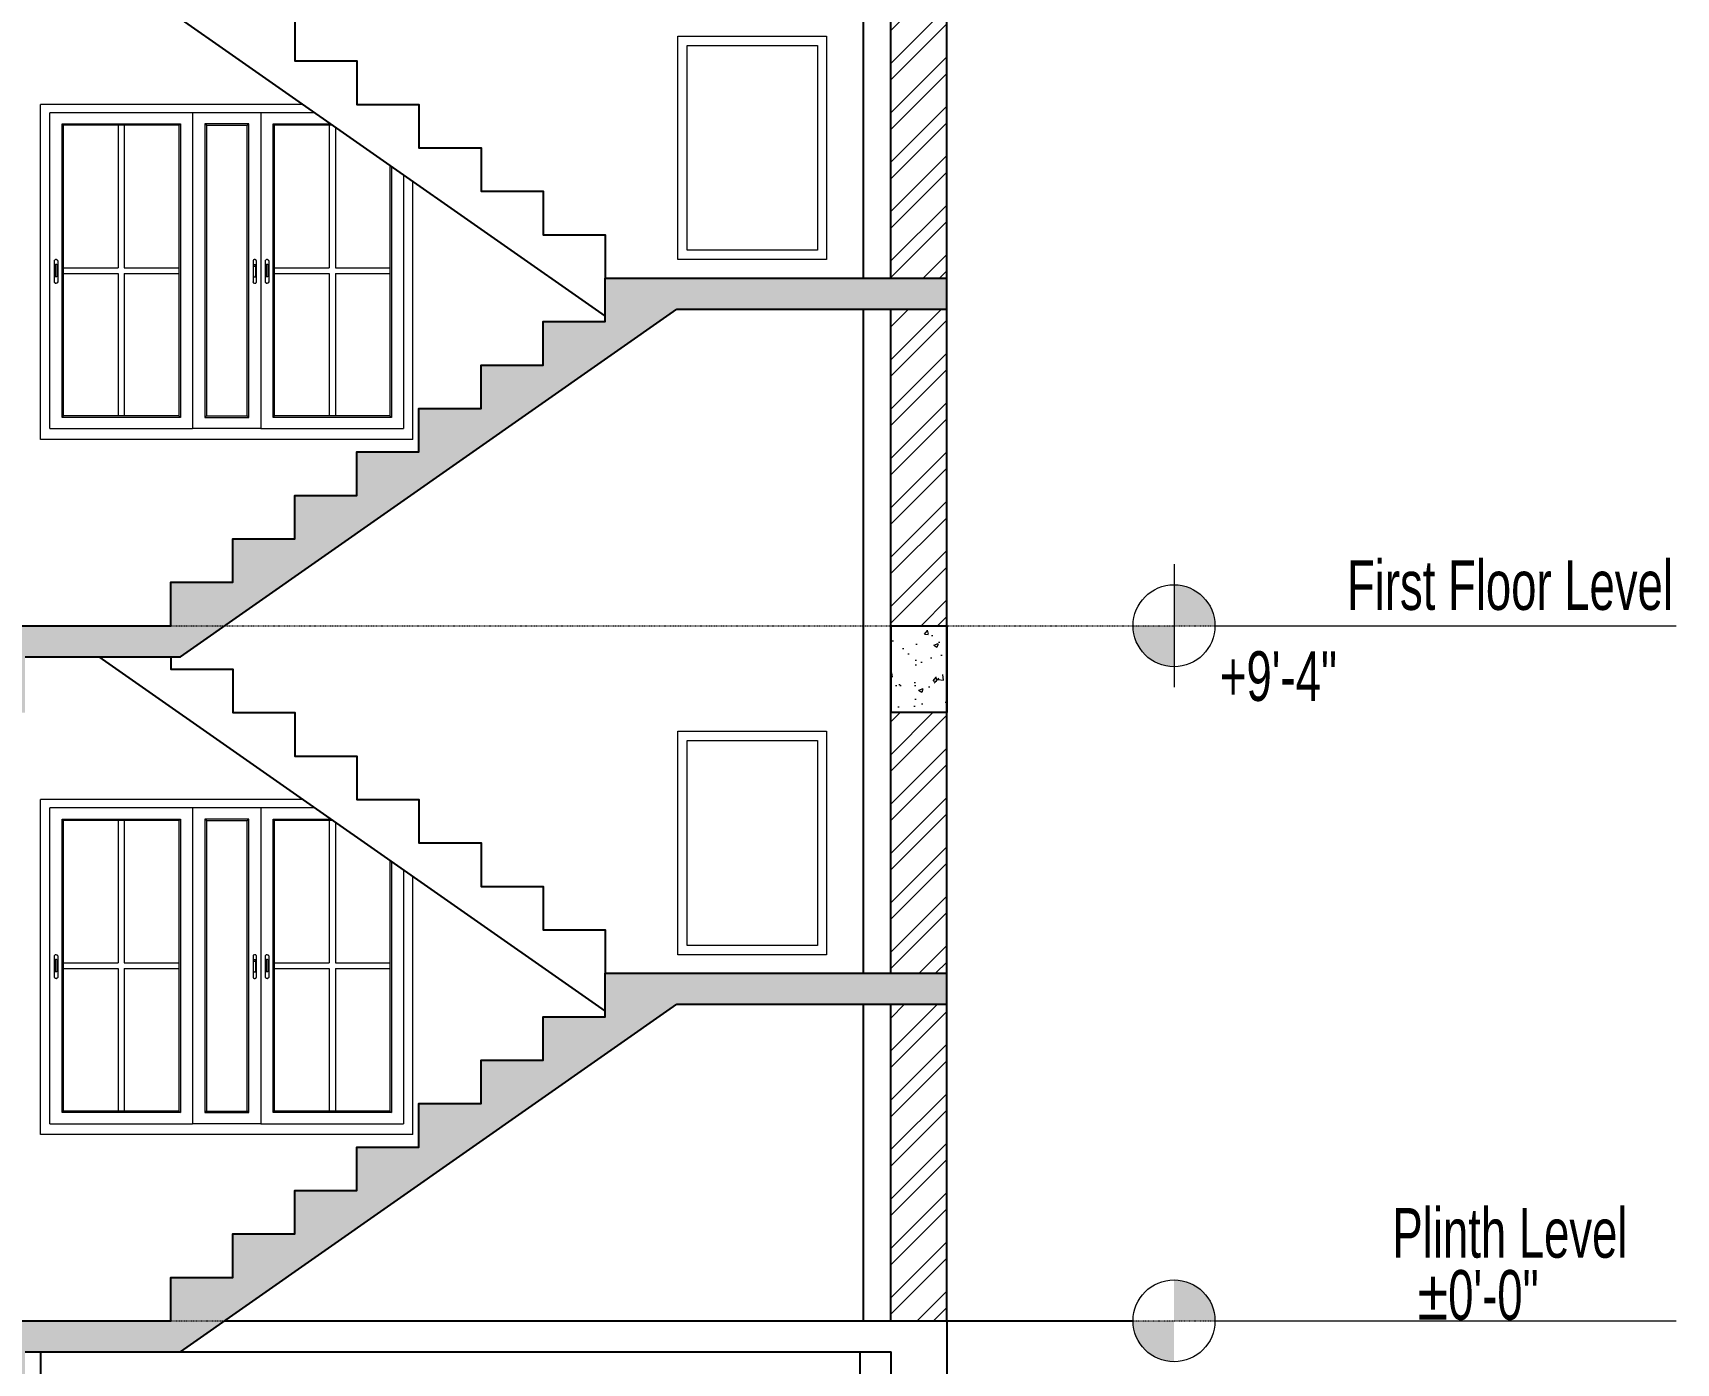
# Model space of a CAD drawing. Header units: inches. Extents: x -5142662 to -4941318, y -3361958 to -3160563.
# Drawn here: x -5010102.7 to -5009838, y -3261201.4 to -3260987.1 of the extents above; entities that cross this region are included whole.
import ezdxf

# ---------------------------------------------------------------- set-up
doc = ezdxf.new("R2010")
doc.units = ezdxf.units.IN
doc.header["$LTSCALE"] = 2
doc.header["$MEASUREMENT"] = 0
doc.linetypes.add('ACAD_ISO02W100', pattern=[15, 12, -3])
doc.linetypes.add('CENTER', pattern=[2, 1.25, -0.25, 0.25, -0.25])
doc.layers.get('0').update_dxf_attribs({"linetype": 'CONTINUOUS'})
for name, color, linetype, lineweight in [('Annotate-Bold.w', 187, 'CONTINUOUS', 18), ('Door-Window', 47, 'CONTINUOUS', 15), ('HATCH', 60, 'ACAD_ISO02W100', 13), ('window', 4, 'CONTINUOUS', 13)]:
    doc.layers.add(name, color=color, linetype=linetype, lineweight=lineweight)
doc.styles.add('Arial', font='arial.ttf', dxfattribs={"width": 0.8, "height": 12})
pattern_1 = [(50, (66424.3177, -1792.5383), (7.172601826, -0.62752135), [0.75, -8.25]), (355, (66424.318, -1792.538), (-1.387513336, 7.521921337), [0.6, -6.6]), (100.45144446, (66424.9154, -1792.5906), (5.785088467, 6.89439991), [0.63740192, -7.01142112]), (46.1842, (66424.318, -1790.538), (10.672413307, -1.655192808), [1.125, -12.375]), (96.63563549, (66425.207, -1790.676), (9.346619457, 9.741186008), [0.95610342, -10.5171376]), (351.184164, (66424.318, -1790.538), (9.34661945, 9.741186003), [0.9, -9.90000001]), (21, (66425.3177, -1791.0383), (5.969070521, -4.0261889067), [0.75, -8.25]), (326, (66425.318, -1791.038), (2.433153319, 7.2515004505), [0.6, -6.6]), (71.45144474, (66425.815, -1791.374), (8.402223767, 3.225311528), [0.6374019, -7.01142112]), (37.5, (66424.3177, -1792.5383), (0.1215985532, 3.3289385383), [0, -6.52, 0, -6.7, 0, -6.625]), (7.5, (66424.3177, -1792.5383), (2.6306953744, 3.9441171188), [0, -3.82, 0, -6.37, 0, -2.525]), (327.5, (66422.0877, -1792.5383), (5.3382243617, -0.2255487173), [0, -2.5, 0, -7.8, 0, -10.35]), (317.5, (66421.0877, -1792.5383), (5.8318616934, 1.0010498233), [0, -3.25, 0, -5.18, 0, -7.35])]
pattern_2 = [(45, (66424.3177, -1792.5383), (-3.977475644, 3.977475644), []), (45, (66426.9693, -1792.5383), (-3.977475644, 3.977475644), [])]

msp = doc.modelspace()

# ---------------------------------------------------------------- hatches: boundary and pattern name
at = {"layer": 'Annotate-Bold.w', "ltscale": 0.005}
h = msp.add_hatch(color=256, dxfattribs=at)
h.dxf.hatch_style = 1
h.paths.add_polyline_path([(-5009918.86, -3261076.04), (-5009918.86, -3261082.63), (-5009912.27, -3261082.63, 0.414214)])
h.paths.add_polyline_path([(-5009918.86, -3261089.23), (-5009918.86, -3261082.63), (-5009925.46, -3261082.63, 0.414214)])
h = msp.add_hatch(color=256, dxfattribs=at)
h.dxf.hatch_style = 1
h.paths.add_polyline_path([(-5009918.86, -3261188.04), (-5009918.86, -3261194.63), (-5009912.27, -3261194.63, 0.414214)])
h.paths.add_polyline_path([(-5009918.86, -3261201.23), (-5009918.86, -3261194.63), (-5009925.46, -3261194.63, 0.414214)])
at = {"layer": 'Door-Window', "linetype": 'ByBlock'}
h = msp.add_hatch(dxfattribs=at)
h.set_pattern_fill('AR-CONC', color=256)
h.set_pattern_definition(pattern_1)
h.paths.add_polyline_path([(-5010244.49, -3261087.63), (-5010244.49, -3261096.63), (-5010235.49, -3261096.63), (-5010235.49, -3261087.63), (-5010115.49, -3261087.63), (-5010112.99, -3261087.63), (-5010112.99, -3261096.63), (-5010103.99, -3261096.63), (-5010103.99, -3261087.63), (-5010078.95, -3261087.63), (-5009998.95, -3261031.63), (-5009955.46, -3261031.63), (-5009955.46, -3261026.63), (-5010010.52, -3261026.63), (-5010010.52, -3261033.63), (-5010020.52, -3261033.63), (-5010020.52, -3261040.63), (-5010030.52, -3261040.63), (-5010030.52, -3261047.63), (-5010040.52, -3261047.63), (-5010040.52, -3261054.63), (-5010050.52, -3261054.63), (-5010050.52, -3261061.63), (-5010060.52, -3261061.63), (-5010060.52, -3261068.63), (-5010070.52, -3261068.63), (-5010070.52, -3261075.63), (-5010080.52, -3261075.63), (-5010080.52, -3261082.63), (-5010115.49, -3261082.63), (-5010262.49, -3261082.63), (-5010262.49, -3261087.63)])
h = msp.add_hatch(dxfattribs=at)
h.set_pattern_fill('AR-CONC', color=256)
h.set_pattern_definition(pattern_1)
h.paths.add_polyline_path([(-5009955.46, -3261082.63), (-5009964.46, -3261082.63), (-5009964.46, -3261096.63), (-5009955.46, -3261096.63)])
h = msp.add_hatch(dxfattribs=at)
h.set_pattern_fill('AR-CONC', color=256)
h.set_pattern_definition(pattern_1)
h.paths.add_polyline_path([(-5010235.49, -3261199.63), (-5010112.99, -3261199.63), (-5010112.99, -3261208.63), (-5010103.99, -3261208.63), (-5010103.99, -3261199.63), (-5010078.95, -3261199.63), (-5009998.95, -3261143.63), (-5009955.46, -3261143.63), (-5009955.46, -3261138.63), (-5010010.52, -3261138.63), (-5010010.52, -3261145.63), (-5010020.52, -3261145.63), (-5010020.52, -3261152.63), (-5010030.52, -3261152.63), (-5010030.52, -3261159.63), (-5010040.52, -3261159.63), (-5010040.52, -3261166.63), (-5010050.52, -3261166.63), (-5010050.52, -3261173.63), (-5010060.52, -3261173.63), (-5010060.52, -3261180.63), (-5010070.52, -3261180.63), (-5010070.52, -3261187.63), (-5010080.52, -3261187.63), (-5010080.52, -3261194.63), (-5010244.49, -3261194.63), (-5010244.49, -3261208.63), (-5010235.49, -3261208.63)])
at = {"layer": 'HATCH', "ltscale": 0.01}
h = msp.add_hatch(dxfattribs=at)
h.set_pattern_fill('ANSI32', color=256, scale=15, style=0)
h.set_pattern_definition(pattern_2)
h.paths.add_polyline_path([(-5009955.46, -3260984.63), (-5009964.48, -3260984.63), (-5009964.48, -3261026.63), (-5009955.46, -3261026.63)])
h = msp.add_hatch(dxfattribs=at)
h.set_pattern_fill('ANSI32', color=256, scale=15, style=0)
h.set_pattern_definition(pattern_2)
h.paths.add_polyline_path([(-5009955.46, -3261031.63), (-5009964.48, -3261031.63), (-5009964.48, -3261082.63), (-5009955.46, -3261082.63)])
h = msp.add_hatch(dxfattribs=at)
h.set_pattern_fill('ANSI32', color=256, scale=15, style=0)
h.set_pattern_definition(pattern_2)
h.paths.add_polyline_path([(-5009955.46, -3261096.63), (-5009964.48, -3261096.63), (-5009964.48, -3261138.63), (-5009955.46, -3261138.63)])
h = msp.add_hatch(dxfattribs=at)
h.set_pattern_fill('ANSI32', color=256, scale=15, style=0)
h.set_pattern_definition(pattern_2)
h.paths.add_polyline_path([(-5009955.46, -3261143.63), (-5009964.48, -3261143.63), (-5009964.48, -3261194.63), (-5009955.46, -3261194.63)])

# ---------------------------------------------------------------- linework, layer by layer
at = {"ltscale": 0.5}
for p, q in [((-5009955.46, -3261194.63), (-5009955.46, -3260858.63)), ((-5009968.87, -3261026.63), (-5009968.87, -3260863.63)), ((-5009964.48, -3261026.63), (-5009964.48, -3260863.63)), ((-5010092.1, -3260975.63), (-5010010.52, -3261032.74)), ((-5010010.52, -3261026.63), (-5009955.46, -3261026.63)), ((-5010078.95, -3261087.63), (-5009998.95, -3261031.63)), ((-5009998.95, -3261031.63), (-5009955.46, -3261031.63)), ((-5009968.87, -3261138.63), (-5009968.87, -3261031.63)), ((-5009964.48, -3261138.63), (-5009964.48, -3261031.63)), ((-5010115.49, -3261082.63), (-5010080.52, -3261082.63)), ((-5010103.99, -3261087.63), (-5010078.95, -3261087.63)), ((-5010092.1, -3261087.63), (-5010010.52, -3261144.74)), ((-5010010.52, -3261138.63), (-5009955.46, -3261138.63)), ((-5010078.95, -3261199.63), (-5009998.95, -3261143.63)), ((-5009998.95, -3261143.63), (-5009955.46, -3261143.63)), ((-5009968.87, -3261194.63), (-5009968.87, -3261143.63)), ((-5009964.48, -3261194.63), (-5009964.48, -3261143.63)), ((-5010244.49, -3261194.63), (-5010080.52, -3261194.63)), ((-5010071.81, -3261194.63), (-5009955.46, -3261194.63)), ((-5009955.46, -3261194.63), (-5009925.46, -3261194.63)), ((-5010103.99, -3261199.63), (-5009964.46, -3261199.63)), ((-5010101.49, -3261199.63), (-5010101.49, -3261252.63)), ((-5009969.46, -3261199.63), (-5009969.46, -3261252.63))]:
    msp.add_line(p, q, dxfattribs=at)
for points in [[(-5010080.52, -3260970.63), (-5010080.52, -3260977.63), (-5010070.52, -3260977.63), (-5010070.52, -3260984.63), (-5010060.52, -3260984.63), (-5010060.52, -3260991.63), (-5010050.52, -3260991.63), (-5010050.52, -3260998.63), (-5010040.52, -3260998.63), (-5010040.52, -3261005.63), (-5010030.52, -3261005.63), (-5010030.52, -3261012.63), (-5010020.52, -3261012.63), (-5010020.52, -3261019.63), (-5010010.52, -3261019.63), (-5010010.52, -3261026.63)], [(-5010080.52, -3261082.63), (-5010080.52, -3261075.63), (-5010070.52, -3261075.63), (-5010070.52, -3261068.63), (-5010060.52, -3261068.63), (-5010060.52, -3261061.63), (-5010050.52, -3261061.63), (-5010050.52, -3261054.63), (-5010040.52, -3261054.63), (-5010040.52, -3261047.63), (-5010030.52, -3261047.63), (-5010030.52, -3261040.63), (-5010020.52, -3261040.63), (-5010020.52, -3261033.63), (-5010010.52, -3261033.63), (-5010010.52, -3261026.63)], [(-5010080.52, -3261087.63), (-5010080.52, -3261089.63), (-5010070.52, -3261089.63), (-5010070.52, -3261096.63), (-5010060.52, -3261096.63), (-5010060.52, -3261103.63), (-5010050.52, -3261103.63), (-5010050.52, -3261110.63), (-5010040.52, -3261110.63), (-5010040.52, -3261117.63), (-5010030.52, -3261117.63), (-5010030.52, -3261124.63), (-5010020.52, -3261124.63), (-5010020.52, -3261131.63), (-5010010.52, -3261131.63), (-5010010.52, -3261138.63)], [(-5010080.52, -3261194.63), (-5010080.52, -3261187.63), (-5010070.52, -3261187.63), (-5010070.52, -3261180.63), (-5010060.52, -3261180.63), (-5010060.52, -3261173.63), (-5010050.52, -3261173.63), (-5010050.52, -3261166.63), (-5010040.52, -3261166.63), (-5010040.52, -3261159.63), (-5010030.52, -3261159.63), (-5010030.52, -3261152.63), (-5010020.52, -3261152.63), (-5010020.52, -3261145.63), (-5010010.52, -3261145.63), (-5010010.52, -3261138.63)], [(-5009964.46, -3261194.63), (-5009955.46, -3261194.63), (-5009955.46, -3261208.63), (-5009964.46, -3261208.63), (-5009964.46, -3261199.63)]]:
    msp.add_lwpolyline(points, dxfattribs=at)
msp.add_lwpolyline([(-5009964.46, -3261082.63), (-5009955.46, -3261082.63), (-5009955.46, -3261096.63), (-5009964.46, -3261096.63)], close=True, dxfattribs=at)
at = {"layer": 'Annotate-Bold.w', "ltscale": 0.005}
msp.add_line((-5009918.85, -3261072.72), (-5009918.85, -3261092.51), dxfattribs=at)
at = {"layer": 'Annotate-Bold.w', "linetype": 'CENTER', "ltscale": 0.01}
for p, q in [((-5010301.03, -3261082.63), (-5009912.27, -3261082.63)), ((-5010301.03, -3261194.63), (-5009912.27, -3261194.63))]:
    msp.add_line(p, q, dxfattribs=at)
at = {"layer": 'Annotate-Bold.w'}
for p, q in [((-5009912.27, -3261082.63), (-5009837.95, -3261082.63)), ((-5009912.27, -3261194.63), (-5009837.95, -3261194.63))]:
    msp.add_line(p, q, dxfattribs=at)
at = {"layer": 'Annotate-Bold.w', "ltscale": 0.005}
for centre in [(-5009918.86, -3261082.63), (-5009918.86, -3261194.63)]:
    msp.add_circle(centre, 6.6, dxfattribs=at)
at = {"layer": 'window'}
for p, q in [((-5010101.49, -3261052.63), (-5010101.49, -3260998.63)), ((-5010059.24, -3260998.63), (-5010101.49, -3260998.63)), ((-5010099.99, -3261050.86), (-5010099.99, -3260999.97)), ((-5010057.34, -3260999.97), (-5010099.99, -3260999.97)), ((-5010098.02, -3261049.06), (-5010098.02, -3261001.77)), ((-5010098.02, -3261001.77), (-5010078.95, -3261001.77)), ((-5010097.78, -3261001.99), (-5010098.02, -3261001.77)), ((-5010097.78, -3261048.83), (-5010097.78, -3261001.99)), ((-5010079.2, -3261001.99), (-5010097.78, -3261001.99)), ((-5010088.98, -3261001.99), (-5010088.98, -3261024.96)), ((-5010088, -3261001.99), (-5010088, -3261024.96)), ((-5010079.2, -3261001.99), (-5010078.95, -3261001.77)), ((-5010079.2, -3261001.99), (-5010079.2, -3261048.83)), ((-5010078.95, -3261001.77), (-5010078.95, -3261049.06)), ((-5010076.99, -3260999.97), (-5010076.99, -3261050.86)), ((-5010067.95, -3261001.77), (-5010075.02, -3261001.77)), ((-5010075.02, -3261001.77), (-5010075.02, -3261049.06)), ((-5010074.78, -3261001.99), (-5010075.02, -3261001.77)), ((-5010074.78, -3261001.99), (-5010074.78, -3261048.83)), ((-5010074.78, -3261001.99), (-5010068.2, -3261001.99)), ((-5010068.2, -3261001.99), (-5010067.95, -3261001.77)), ((-5010068.2, -3261048.83), (-5010068.2, -3261001.99)), ((-5010067.95, -3261049.06), (-5010067.95, -3261001.77)), ((-5010065.99, -3260999.97), (-5010065.99, -3261050.86)), ((-5010064.02, -3261049.06), (-5010064.02, -3261001.77)), ((-5010064.02, -3261001.77), (-5010054.77, -3261001.77)), ((-5010063.78, -3261001.99), (-5010064.02, -3261001.77)), ((-5010063.78, -3261048.83), (-5010063.78, -3261001.99)), ((-5010054.45, -3261001.99), (-5010063.78, -3261001.99)), ((-5010054.98, -3261001.99), (-5010054.98, -3261024.96)), ((-5010054, -3261002.31), (-5010054, -3261024.96)), ((-5010045.2, -3261008.47), (-5010045.2, -3261048.83)), ((-5010044.95, -3261008.64), (-5010044.95, -3261049.06)), ((-5010042.99, -3261010.01), (-5010042.99, -3261050.86)), ((-5010041.49, -3261052.63), (-5010041.49, -3261011.06)), ((-5010099.26, -3261023.81), (-5010099.25, -3261023.78)), ((-5010099.26, -3261023.85), (-5010099.25, -3261023.78)), ((-5010099.26, -3261023.85), (-5010099.26, -3261023.81)), ((-5010099.26, -3261027.24), (-5010099.26, -3261023.85)), ((-5010099.25, -3261023.78), (-5010099.23, -3261023.74)), ((-5010099.23, -3261023.74), (-5010099.21, -3261023.72)), ((-5010099.18, -3261023.69), (-5010099.21, -3261023.72)), ((-5010099.15, -3261023.67), (-5010099.18, -3261023.69)), ((-5010099.15, -3261024.5), (-5010099.17, -3261024.52)), ((-5010099.17, -3261024.52), (-5010099.17, -3261024.54)), ((-5010099.17, -3261024.54), (-5010099.17, -3261024.56)), ((-5010099.17, -3261024.56), (-5010099.17, -3261026.27)), ((-5010099.15, -3261023.67), (-5010099.12, -3261023.65)), ((-5010099.14, -3261024.48), (-5010099.15, -3261024.5)), ((-5010099.12, -3261024.46), (-5010099.14, -3261024.48)), ((-5010099.08, -3261023.64), (-5010099.12, -3261023.65)), ((-5010099.1, -3261024.44), (-5010099.12, -3261024.46)), ((-5010099.07, -3261024.43), (-5010099.1, -3261024.44)), ((-5010099.03, -3261023.63), (-5010099.08, -3261023.64)), ((-5010099.05, -3261024.42), (-5010099.07, -3261024.43)), ((-5010099.02, -3261024.42), (-5010099.05, -3261024.42)), ((-5010098.99, -3261023.62), (-5010099.03, -3261023.63)), ((-5010098.99, -3261024.42), (-5010099.02, -3261024.42)), ((-5010098.95, -3261023.63), (-5010098.99, -3261023.62)), ((-5010098.96, -3261024.42), (-5010098.99, -3261024.42)), ((-5010098.94, -3261024.42), (-5010098.96, -3261024.42)), ((-5010098.95, -3261023.63), (-5010098.91, -3261023.64)), ((-5010098.91, -3261024.43), (-5010098.94, -3261024.42)), ((-5010098.91, -3261023.64), (-5010098.87, -3261023.65)), ((-5010098.89, -3261024.44), (-5010098.91, -3261024.43)), ((-5010098.86, -3261024.46), (-5010098.89, -3261024.44)), ((-5010098.87, -3261023.65), (-5010098.83, -3261023.67)), ((-5010098.85, -3261024.48), (-5010098.86, -3261024.46)), ((-5010098.83, -3261024.5), (-5010098.85, -3261024.48)), ((-5010098.83, -3261023.67), (-5010098.8, -3261023.69)), ((-5010098.82, -3261024.52), (-5010098.83, -3261024.5)), ((-5010098.81, -3261024.54), (-5010098.82, -3261024.52)), ((-5010098.81, -3261024.56), (-5010098.81, -3261024.54)), ((-5010098.81, -3261026.27), (-5010098.81, -3261024.56)), ((-5010098.8, -3261023.69), (-5010098.77, -3261023.72)), ((-5010098.75, -3261023.74), (-5010098.77, -3261023.72)), ((-5010098.74, -3261023.78), (-5010098.75, -3261023.74)), ((-5010098.73, -3261023.81), (-5010098.74, -3261023.78)), ((-5010098.73, -3261023.81), (-5010098.72, -3261023.85)), ((-5010098.72, -3261023.85), (-5010098.72, -3261027.24)), ((-5010097.78, -3261024.96), (-5010088.98, -3261024.96)), ((-5010097.78, -3261025.86), (-5010088.98, -3261025.86)), ((-5010088.98, -3261025.86), (-5010088.98, -3261048.83)), ((-5010088, -3261024.96), (-5010079.2, -3261024.96)), ((-5010088, -3261025.86), (-5010079.2, -3261025.86)), ((-5010088, -3261025.86), (-5010088, -3261048.83)), ((-5010067.24, -3261023.78), (-5010067.25, -3261023.81)), ((-5010067.25, -3261023.81), (-5010067.25, -3261023.85)), ((-5010067.25, -3261023.85), (-5010067.25, -3261027.24)), ((-5010067.22, -3261023.74), (-5010067.24, -3261023.78)), ((-5010067.2, -3261023.72), (-5010067.22, -3261023.74)), ((-5010067.17, -3261023.69), (-5010067.2, -3261023.72)), ((-5010067.14, -3261023.67), (-5010067.17, -3261023.69)), ((-5010067.17, -3261024.56), (-5010067.16, -3261024.54)), ((-5010067.17, -3261024.81), (-5010067.17, -3261024.56)), ((-5010067.17, -3261024.81), (-5010067.16, -3261024.79)), ((-5010067.17, -3261026.27), (-5010067.17, -3261024.81)), ((-5010067.16, -3261024.52), (-5010067.15, -3261024.5)), ((-5010067.16, -3261024.54), (-5010067.16, -3261024.52)), ((-5010067.16, -3261024.77), (-5010067.15, -3261024.74)), ((-5010067.16, -3261024.79), (-5010067.16, -3261024.77)), ((-5010067.15, -3261024.5), (-5010067.13, -3261024.48)), ((-5010067.15, -3261024.74), (-5010067.13, -3261024.72)), ((-5010067.11, -3261023.65), (-5010067.14, -3261023.67)), ((-5010067.13, -3261024.48), (-5010067.11, -3261024.46)), ((-5010067.13, -3261024.72), (-5010067.11, -3261024.71)), ((-5010067.07, -3261023.64), (-5010067.11, -3261023.65)), ((-5010067.11, -3261024.46), (-5010067.09, -3261024.44)), ((-5010067.11, -3261024.71), (-5010067.09, -3261024.69)), ((-5010067.09, -3261024.44), (-5010067.07, -3261024.43)), ((-5010067.09, -3261024.69), (-5010067.07, -3261024.68)), ((-5010067.03, -3261023.63), (-5010067.07, -3261023.64)), ((-5010067.07, -3261024.43), (-5010067.04, -3261024.42)), ((-5010067.07, -3261024.68), (-5010067.04, -3261024.67)), ((-5010067.04, -3261024.42), (-5010067.01, -3261024.42)), ((-5010067.04, -3261024.67), (-5010067.01, -3261024.67)), ((-5010066.98, -3261023.62), (-5010067.03, -3261023.63)), ((-5010067.01, -3261024.42), (-5010066.98, -3261024.42)), ((-5010067.01, -3261024.67), (-5010066.98, -3261024.66)), ((-5010066.94, -3261023.63), (-5010066.98, -3261023.62)), ((-5010066.98, -3261024.42), (-5010066.96, -3261024.42)), ((-5010066.98, -3261024.66), (-5010066.96, -3261024.67)), ((-5010066.96, -3261024.42), (-5010066.93, -3261024.42)), ((-5010066.96, -3261024.67), (-5010066.93, -3261024.67)), ((-5010066.9, -3261023.64), (-5010066.94, -3261023.63)), ((-5010066.93, -3261024.42), (-5010066.9, -3261024.43)), ((-5010066.93, -3261024.67), (-5010066.9, -3261024.68)), ((-5010066.86, -3261023.65), (-5010066.9, -3261023.64)), ((-5010066.9, -3261024.43), (-5010066.88, -3261024.44)), ((-5010066.9, -3261024.68), (-5010066.88, -3261024.69)), ((-5010066.88, -3261024.44), (-5010066.86, -3261024.46)), ((-5010066.88, -3261024.69), (-5010066.86, -3261024.71)), ((-5010066.82, -3261023.67), (-5010066.86, -3261023.65)), ((-5010066.86, -3261024.46), (-5010066.84, -3261024.48)), ((-5010066.86, -3261024.71), (-5010066.84, -3261024.72)), ((-5010066.84, -3261024.48), (-5010066.82, -3261024.5)), ((-5010066.84, -3261024.72), (-5010066.82, -3261024.74)), ((-5010066.79, -3261023.69), (-5010066.82, -3261023.67)), ((-5010066.82, -3261024.5), (-5010066.81, -3261024.52)), ((-5010066.82, -3261024.74), (-5010066.81, -3261024.77)), ((-5010066.81, -3261024.52), (-5010066.8, -3261024.54)), ((-5010066.81, -3261024.77), (-5010066.8, -3261024.79)), ((-5010066.8, -3261024.54), (-5010066.8, -3261024.56)), ((-5010066.8, -3261026.27), (-5010066.8, -3261024.56)), ((-5010066.8, -3261024.79), (-5010066.8, -3261024.81)), ((-5010066.77, -3261023.72), (-5010066.79, -3261023.69)), ((-5010066.74, -3261023.74), (-5010066.77, -3261023.72)), ((-5010066.73, -3261023.78), (-5010066.74, -3261023.74)), ((-5010066.72, -3261023.81), (-5010066.73, -3261023.78)), ((-5010066.71, -3261023.85), (-5010066.73, -3261023.78)), ((-5010066.71, -3261023.85), (-5010066.72, -3261023.81)), ((-5010066.71, -3261027.24), (-5010066.71, -3261023.85)), ((-5010065.26, -3261023.81), (-5010065.25, -3261023.78)), ((-5010065.26, -3261023.85), (-5010065.25, -3261023.78)), ((-5010065.26, -3261023.85), (-5010065.26, -3261023.81)), ((-5010065.26, -3261027.24), (-5010065.26, -3261023.85)), ((-5010065.25, -3261023.78), (-5010065.23, -3261023.74)), ((-5010065.23, -3261023.74), (-5010065.21, -3261023.72)), ((-5010065.18, -3261023.69), (-5010065.21, -3261023.72)), ((-5010065.15, -3261023.67), (-5010065.18, -3261023.69)), ((-5010065.15, -3261024.5), (-5010065.17, -3261024.52)), ((-5010065.17, -3261024.52), (-5010065.17, -3261024.54)), ((-5010065.17, -3261024.54), (-5010065.17, -3261024.56)), ((-5010065.17, -3261024.56), (-5010065.17, -3261026.27)), ((-5010065.15, -3261023.67), (-5010065.12, -3261023.65)), ((-5010065.14, -3261024.48), (-5010065.15, -3261024.5)), ((-5010065.12, -3261024.46), (-5010065.14, -3261024.48)), ((-5010065.08, -3261023.64), (-5010065.12, -3261023.65)), ((-5010065.1, -3261024.44), (-5010065.12, -3261024.46)), ((-5010065.07, -3261024.43), (-5010065.1, -3261024.44)), ((-5010065.03, -3261023.63), (-5010065.08, -3261023.64)), ((-5010065.05, -3261024.42), (-5010065.07, -3261024.43)), ((-5010065.02, -3261024.42), (-5010065.05, -3261024.42)), ((-5010064.99, -3261023.62), (-5010065.03, -3261023.63)), ((-5010064.99, -3261024.42), (-5010065.02, -3261024.42)), ((-5010064.95, -3261023.63), (-5010064.99, -3261023.62)), ((-5010064.96, -3261024.42), (-5010064.99, -3261024.42)), ((-5010064.94, -3261024.42), (-5010064.96, -3261024.42)), ((-5010064.95, -3261023.63), (-5010064.91, -3261023.64)), ((-5010064.91, -3261024.43), (-5010064.94, -3261024.42)), ((-5010064.91, -3261023.64), (-5010064.87, -3261023.65)), ((-5010064.89, -3261024.44), (-5010064.91, -3261024.43)), ((-5010064.86, -3261024.46), (-5010064.89, -3261024.44)), ((-5010064.87, -3261023.65), (-5010064.83, -3261023.67)), ((-5010064.85, -3261024.48), (-5010064.86, -3261024.46)), ((-5010064.83, -3261024.5), (-5010064.85, -3261024.48)), ((-5010064.83, -3261023.67), (-5010064.8, -3261023.69)), ((-5010064.82, -3261024.52), (-5010064.83, -3261024.5)), ((-5010064.81, -3261024.54), (-5010064.82, -3261024.52)), ((-5010064.81, -3261024.56), (-5010064.81, -3261024.54)), ((-5010064.81, -3261026.27), (-5010064.81, -3261024.56)), ((-5010064.8, -3261023.69), (-5010064.77, -3261023.72)), ((-5010064.75, -3261023.74), (-5010064.77, -3261023.72)), ((-5010064.74, -3261023.78), (-5010064.75, -3261023.74)), ((-5010064.73, -3261023.81), (-5010064.74, -3261023.78)), ((-5010064.73, -3261023.81), (-5010064.72, -3261023.85)), ((-5010064.72, -3261023.85), (-5010064.72, -3261027.24)), ((-5010063.78, -3261024.96), (-5010054.98, -3261024.96)), ((-5010063.78, -3261025.86), (-5010054.98, -3261025.86)), ((-5010054.98, -3261025.86), (-5010054.98, -3261048.83)), ((-5010054, -3261024.96), (-5010045.2, -3261024.96)), ((-5010054, -3261025.86), (-5010045.2, -3261025.86)), ((-5010054, -3261025.86), (-5010054, -3261048.83)), ((-5010099.26, -3261027.27), (-5010099.26, -3261027.24)), ((-5010099.25, -3261027.3), (-5010099.26, -3261027.27)), ((-5010099.25, -3261027.3), (-5010099.23, -3261027.34)), ((-5010099.23, -3261027.34), (-5010099.21, -3261027.37)), ((-5010099.21, -3261027.37), (-5010099.18, -3261027.39)), ((-5010099.15, -3261027.42), (-5010099.18, -3261027.39)), ((-5010099.17, -3261026.29), (-5010099.17, -3261026.27)), ((-5010099.17, -3261026.32), (-5010099.17, -3261026.29)), ((-5010099.15, -3261026.34), (-5010099.17, -3261026.32)), ((-5010099.14, -3261026.36), (-5010099.15, -3261026.34)), ((-5010099.12, -3261027.43), (-5010099.15, -3261027.42)), ((-5010099.12, -3261026.38), (-5010099.14, -3261026.36)), ((-5010099.1, -3261026.39), (-5010099.12, -3261026.38)), ((-5010099.12, -3261027.43), (-5010099.08, -3261027.45)), ((-5010099.07, -3261026.4), (-5010099.1, -3261026.39)), ((-5010099.03, -3261027.45), (-5010099.08, -3261027.45)), ((-5010099.05, -3261026.41), (-5010099.07, -3261026.4)), ((-5010099.02, -3261026.42), (-5010099.05, -3261026.41)), ((-5010098.99, -3261027.46), (-5010099.03, -3261027.45)), ((-5010098.99, -3261026.42), (-5010099.02, -3261026.42)), ((-5010098.96, -3261026.42), (-5010098.99, -3261026.42)), ((-5010098.99, -3261027.46), (-5010098.95, -3261027.45)), ((-5010098.94, -3261026.41), (-5010098.96, -3261026.42)), ((-5010098.95, -3261027.45), (-5010098.91, -3261027.45)), ((-5010098.91, -3261026.4), (-5010098.94, -3261026.41)), ((-5010098.89, -3261026.39), (-5010098.91, -3261026.4)), ((-5010098.87, -3261027.43), (-5010098.91, -3261027.45)), ((-5010098.86, -3261026.38), (-5010098.89, -3261026.39)), ((-5010098.83, -3261027.42), (-5010098.87, -3261027.43)), ((-5010098.85, -3261026.36), (-5010098.86, -3261026.38)), ((-5010098.83, -3261026.34), (-5010098.85, -3261026.36)), ((-5010098.82, -3261026.32), (-5010098.83, -3261026.34)), ((-5010098.83, -3261027.42), (-5010098.8, -3261027.39)), ((-5010098.81, -3261026.29), (-5010098.82, -3261026.32)), ((-5010098.81, -3261026.27), (-5010098.81, -3261026.29)), ((-5010098.8, -3261027.39), (-5010098.77, -3261027.37)), ((-5010098.77, -3261027.37), (-5010098.75, -3261027.34)), ((-5010098.74, -3261027.3), (-5010098.75, -3261027.34)), ((-5010098.72, -3261027.24), (-5010098.74, -3261027.3)), ((-5010098.73, -3261027.27), (-5010098.74, -3261027.3)), ((-5010098.73, -3261027.27), (-5010098.72, -3261027.24)), ((-5010067.25, -3261027.27), (-5010067.25, -3261027.24)), ((-5010067.25, -3261027.24), (-5010067.24, -3261027.3)), ((-5010067.25, -3261027.27), (-5010067.24, -3261027.3)), ((-5010067.24, -3261027.3), (-5010067.22, -3261027.34)), ((-5010067.22, -3261027.34), (-5010067.2, -3261027.37)), ((-5010067.2, -3261027.37), (-5010067.17, -3261027.39)), ((-5010067.17, -3261026.27), (-5010067.16, -3261026.29)), ((-5010067.17, -3261027.39), (-5010067.14, -3261027.42)), ((-5010067.16, -3261026.29), (-5010067.16, -3261026.32)), ((-5010067.16, -3261026.32), (-5010067.15, -3261026.34)), ((-5010067.15, -3261026.34), (-5010067.13, -3261026.36)), ((-5010067.14, -3261027.42), (-5010067.11, -3261027.43)), ((-5010067.13, -3261026.36), (-5010067.11, -3261026.38)), ((-5010067.11, -3261026.38), (-5010067.09, -3261026.39)), ((-5010067.11, -3261027.43), (-5010067.07, -3261027.45)), ((-5010067.09, -3261026.39), (-5010067.07, -3261026.4)), ((-5010067.07, -3261026.4), (-5010067.04, -3261026.41)), ((-5010067.07, -3261027.45), (-5010067.03, -3261027.45)), ((-5010067.04, -3261026.41), (-5010067.01, -3261026.42)), ((-5010067.03, -3261027.45), (-5010066.98, -3261027.46)), ((-5010067.01, -3261026.42), (-5010066.98, -3261026.42)), ((-5010066.98, -3261026.42), (-5010066.96, -3261026.42)), ((-5010066.98, -3261027.46), (-5010066.94, -3261027.45)), ((-5010066.96, -3261026.42), (-5010066.93, -3261026.41)), ((-5010066.94, -3261027.45), (-5010066.9, -3261027.45)), ((-5010066.93, -3261026.41), (-5010066.9, -3261026.4)), ((-5010066.9, -3261026.4), (-5010066.88, -3261026.39)), ((-5010066.9, -3261027.45), (-5010066.86, -3261027.43)), ((-5010066.88, -3261026.39), (-5010066.86, -3261026.38)), ((-5010066.86, -3261026.38), (-5010066.84, -3261026.36)), ((-5010066.86, -3261027.43), (-5010066.82, -3261027.42)), ((-5010066.84, -3261026.36), (-5010066.82, -3261026.34)), ((-5010066.82, -3261026.34), (-5010066.81, -3261026.32)), ((-5010066.82, -3261027.42), (-5010066.79, -3261027.39)), ((-5010066.81, -3261026.32), (-5010066.8, -3261026.29)), ((-5010066.8, -3261026.29), (-5010066.8, -3261026.27)), ((-5010066.79, -3261027.39), (-5010066.77, -3261027.37)), ((-5010066.77, -3261027.37), (-5010066.74, -3261027.34)), ((-5010066.74, -3261027.34), (-5010066.73, -3261027.3)), ((-5010066.73, -3261027.3), (-5010066.72, -3261027.27)), ((-5010066.72, -3261027.27), (-5010066.71, -3261027.24)), ((-5010065.26, -3261027.27), (-5010065.26, -3261027.24)), ((-5010065.25, -3261027.3), (-5010065.26, -3261027.27)), ((-5010065.25, -3261027.3), (-5010065.23, -3261027.34)), ((-5010065.23, -3261027.34), (-5010065.21, -3261027.37)), ((-5010065.21, -3261027.37), (-5010065.18, -3261027.39)), ((-5010065.15, -3261027.42), (-5010065.18, -3261027.39)), ((-5010065.17, -3261026.29), (-5010065.17, -3261026.27)), ((-5010065.17, -3261026.32), (-5010065.17, -3261026.29)), ((-5010065.15, -3261026.34), (-5010065.17, -3261026.32)), ((-5010065.14, -3261026.36), (-5010065.15, -3261026.34)), ((-5010065.12, -3261027.43), (-5010065.15, -3261027.42)), ((-5010065.12, -3261026.38), (-5010065.14, -3261026.36)), ((-5010065.1, -3261026.39), (-5010065.12, -3261026.38)), ((-5010065.12, -3261027.43), (-5010065.08, -3261027.45)), ((-5010065.07, -3261026.4), (-5010065.1, -3261026.39)), ((-5010065.03, -3261027.45), (-5010065.08, -3261027.45)), ((-5010065.05, -3261026.41), (-5010065.07, -3261026.4)), ((-5010065.02, -3261026.42), (-5010065.05, -3261026.41)), ((-5010064.99, -3261027.46), (-5010065.03, -3261027.45)), ((-5010064.99, -3261026.42), (-5010065.02, -3261026.42)), ((-5010064.96, -3261026.42), (-5010064.99, -3261026.42)), ((-5010064.99, -3261027.46), (-5010064.95, -3261027.45)), ((-5010064.94, -3261026.41), (-5010064.96, -3261026.42)), ((-5010064.95, -3261027.45), (-5010064.91, -3261027.45)), ((-5010064.91, -3261026.4), (-5010064.94, -3261026.41)), ((-5010064.89, -3261026.39), (-5010064.91, -3261026.4)), ((-5010064.87, -3261027.43), (-5010064.91, -3261027.45)), ((-5010064.86, -3261026.38), (-5010064.89, -3261026.39)), ((-5010064.83, -3261027.42), (-5010064.87, -3261027.43)), ((-5010064.85, -3261026.36), (-5010064.86, -3261026.38)), ((-5010064.83, -3261026.34), (-5010064.85, -3261026.36)), ((-5010064.82, -3261026.32), (-5010064.83, -3261026.34)), ((-5010064.83, -3261027.42), (-5010064.8, -3261027.39)), ((-5010064.81, -3261026.29), (-5010064.82, -3261026.32)), ((-5010064.81, -3261026.27), (-5010064.81, -3261026.29)), ((-5010064.8, -3261027.39), (-5010064.77, -3261027.37)), ((-5010064.77, -3261027.37), (-5010064.75, -3261027.34)), ((-5010064.74, -3261027.3), (-5010064.75, -3261027.34)), ((-5010064.72, -3261027.24), (-5010064.74, -3261027.3)), ((-5010064.73, -3261027.27), (-5010064.74, -3261027.3)), ((-5010064.73, -3261027.27), (-5010064.72, -3261027.24)), ((-5010098.02, -3261049.06), (-5010097.78, -3261048.83)), ((-5010078.95, -3261049.06), (-5010098.02, -3261049.06)), ((-5010079.2, -3261048.83), (-5010097.78, -3261048.83)), ((-5010079.2, -3261048.83), (-5010078.95, -3261049.06)), ((-5010074.78, -3261048.83), (-5010075.02, -3261049.06)), ((-5010075.02, -3261049.06), (-5010067.95, -3261049.06)), ((-5010074.78, -3261048.83), (-5010068.2, -3261048.83)), ((-5010067.95, -3261049.06), (-5010068.2, -3261048.83)), ((-5010064.02, -3261049.06), (-5010063.78, -3261048.83)), ((-5010044.95, -3261049.06), (-5010064.02, -3261049.06)), ((-5010045.2, -3261048.83), (-5010063.78, -3261048.83)), ((-5010045.2, -3261048.83), (-5010044.95, -3261049.06)), ((-5010041.49, -3261052.63), (-5010101.49, -3261052.63)), ((-5010099.99, -3261050.86), (-5010076.99, -3261050.86)), ((-5010065.99, -3261050.86), (-5010076.99, -3261050.86)), ((-5010065.99, -3261050.86), (-5010042.99, -3261050.86)), ((-5010101.49, -3261164.63), (-5010101.49, -3261110.63)), ((-5010059.24, -3261110.63), (-5010101.49, -3261110.63)), ((-5010099.99, -3261162.86), (-5010099.99, -3261111.97)), ((-5010057.34, -3261111.97), (-5010099.99, -3261111.97)), ((-5010076.99, -3261111.97), (-5010076.99, -3261162.86)), ((-5010065.99, -3261111.97), (-5010065.99, -3261162.86)), ((-5010098.02, -3261161.06), (-5010098.02, -3261113.77)), ((-5010098.02, -3261113.77), (-5010078.95, -3261113.77)), ((-5010097.78, -3261113.99), (-5010098.02, -3261113.77)), ((-5010097.78, -3261160.83), (-5010097.78, -3261113.99)), ((-5010079.2, -3261113.99), (-5010097.78, -3261113.99)), ((-5010088.98, -3261113.99), (-5010088.98, -3261136.96)), ((-5010088, -3261113.99), (-5010088, -3261136.96)), ((-5010079.2, -3261113.99), (-5010078.95, -3261113.77)), ((-5010079.2, -3261113.99), (-5010079.2, -3261160.83)), ((-5010078.95, -3261113.77), (-5010078.95, -3261161.06)), ((-5010067.95, -3261113.77), (-5010075.02, -3261113.77)), ((-5010075.02, -3261113.77), (-5010075.02, -3261161.06)), ((-5010074.78, -3261113.99), (-5010075.02, -3261113.77)), ((-5010074.78, -3261113.99), (-5010074.78, -3261160.83)), ((-5010074.78, -3261113.99), (-5010068.2, -3261113.99)), ((-5010068.2, -3261113.99), (-5010067.95, -3261113.77)), ((-5010068.2, -3261160.83), (-5010068.2, -3261113.99)), ((-5010067.95, -3261161.06), (-5010067.95, -3261113.77)), ((-5010064.02, -3261161.06), (-5010064.02, -3261113.77)), ((-5010064.02, -3261113.77), (-5010054.77, -3261113.77)), ((-5010063.78, -3261113.99), (-5010064.02, -3261113.77)), ((-5010063.78, -3261160.83), (-5010063.78, -3261113.99)), ((-5010054.45, -3261113.99), (-5010063.78, -3261113.99)), ((-5010054.98, -3261113.99), (-5010054.98, -3261136.96)), ((-5010054, -3261114.31), (-5010054, -3261136.96)), ((-5010045.2, -3261120.47), (-5010045.2, -3261160.83)), ((-5010044.95, -3261120.64), (-5010044.95, -3261161.06)), ((-5010042.99, -3261122.01), (-5010042.99, -3261162.86)), ((-5010041.49, -3261164.63), (-5010041.49, -3261123.06)), ((-5010099.26, -3261135.81), (-5010099.25, -3261135.78)), ((-5010099.26, -3261135.85), (-5010099.25, -3261135.78)), ((-5010099.26, -3261135.85), (-5010099.26, -3261135.81)), ((-5010099.26, -3261139.24), (-5010099.26, -3261135.85)), ((-5010099.25, -3261135.78), (-5010099.23, -3261135.74)), ((-5010099.23, -3261135.74), (-5010099.21, -3261135.72)), ((-5010099.18, -3261135.69), (-5010099.21, -3261135.72)), ((-5010099.15, -3261135.67), (-5010099.18, -3261135.69)), ((-5010099.15, -3261136.5), (-5010099.17, -3261136.52)), ((-5010099.17, -3261136.52), (-5010099.17, -3261136.54)), ((-5010099.17, -3261136.54), (-5010099.17, -3261136.56)), ((-5010099.17, -3261136.56), (-5010099.17, -3261138.27)), ((-5010099.15, -3261135.67), (-5010099.12, -3261135.65)), ((-5010099.14, -3261136.48), (-5010099.15, -3261136.5)), ((-5010099.12, -3261136.46), (-5010099.14, -3261136.48)), ((-5010099.08, -3261135.64), (-5010099.12, -3261135.65)), ((-5010099.1, -3261136.44), (-5010099.12, -3261136.46)), ((-5010099.07, -3261136.43), (-5010099.1, -3261136.44)), ((-5010099.03, -3261135.63), (-5010099.08, -3261135.64)), ((-5010099.05, -3261136.42), (-5010099.07, -3261136.43)), ((-5010099.02, -3261136.42), (-5010099.05, -3261136.42)), ((-5010098.99, -3261135.62), (-5010099.03, -3261135.63)), ((-5010098.99, -3261136.42), (-5010099.02, -3261136.42)), ((-5010098.95, -3261135.63), (-5010098.99, -3261135.62)), ((-5010098.96, -3261136.42), (-5010098.99, -3261136.42)), ((-5010098.94, -3261136.42), (-5010098.96, -3261136.42)), ((-5010098.95, -3261135.63), (-5010098.91, -3261135.64)), ((-5010098.91, -3261136.43), (-5010098.94, -3261136.42)), ((-5010098.91, -3261135.64), (-5010098.87, -3261135.65)), ((-5010098.89, -3261136.44), (-5010098.91, -3261136.43)), ((-5010098.86, -3261136.46), (-5010098.89, -3261136.44)), ((-5010098.87, -3261135.65), (-5010098.83, -3261135.67)), ((-5010098.85, -3261136.48), (-5010098.86, -3261136.46)), ((-5010098.83, -3261136.5), (-5010098.85, -3261136.48)), ((-5010098.83, -3261135.67), (-5010098.8, -3261135.69)), ((-5010098.82, -3261136.52), (-5010098.83, -3261136.5)), ((-5010098.81, -3261136.54), (-5010098.82, -3261136.52)), ((-5010098.81, -3261136.56), (-5010098.81, -3261136.54)), ((-5010098.81, -3261138.27), (-5010098.81, -3261136.56)), ((-5010098.8, -3261135.69), (-5010098.77, -3261135.72)), ((-5010098.75, -3261135.74), (-5010098.77, -3261135.72)), ((-5010098.74, -3261135.78), (-5010098.75, -3261135.74)), ((-5010098.73, -3261135.81), (-5010098.74, -3261135.78)), ((-5010098.73, -3261135.81), (-5010098.72, -3261135.85)), ((-5010098.72, -3261135.85), (-5010098.72, -3261139.24)), ((-5010097.78, -3261136.96), (-5010088.98, -3261136.96)), ((-5010088, -3261136.96), (-5010079.2, -3261136.96)), ((-5010067.24, -3261135.78), (-5010067.25, -3261135.81)), ((-5010067.25, -3261135.81), (-5010067.25, -3261135.85)), ((-5010067.25, -3261135.85), (-5010067.25, -3261139.24)), ((-5010067.22, -3261135.74), (-5010067.24, -3261135.78)), ((-5010067.2, -3261135.72), (-5010067.22, -3261135.74)), ((-5010067.17, -3261135.69), (-5010067.2, -3261135.72)), ((-5010067.14, -3261135.67), (-5010067.17, -3261135.69)), ((-5010067.17, -3261136.56), (-5010067.16, -3261136.54)), ((-5010067.17, -3261136.81), (-5010067.17, -3261136.56)), ((-5010067.17, -3261136.81), (-5010067.16, -3261136.79)), ((-5010067.17, -3261138.27), (-5010067.17, -3261136.81)), ((-5010067.16, -3261136.52), (-5010067.15, -3261136.5)), ((-5010067.16, -3261136.54), (-5010067.16, -3261136.52)), ((-5010067.16, -3261136.77), (-5010067.15, -3261136.74)), ((-5010067.16, -3261136.79), (-5010067.16, -3261136.77)), ((-5010067.15, -3261136.5), (-5010067.13, -3261136.48)), ((-5010067.15, -3261136.74), (-5010067.13, -3261136.72)), ((-5010067.11, -3261135.65), (-5010067.14, -3261135.67)), ((-5010067.13, -3261136.48), (-5010067.11, -3261136.46)), ((-5010067.13, -3261136.72), (-5010067.11, -3261136.71)), ((-5010067.07, -3261135.64), (-5010067.11, -3261135.65)), ((-5010067.11, -3261136.46), (-5010067.09, -3261136.44)), ((-5010067.11, -3261136.71), (-5010067.09, -3261136.69)), ((-5010067.09, -3261136.44), (-5010067.07, -3261136.43)), ((-5010067.09, -3261136.69), (-5010067.07, -3261136.68)), ((-5010067.03, -3261135.63), (-5010067.07, -3261135.64)), ((-5010067.07, -3261136.43), (-5010067.04, -3261136.42)), ((-5010067.07, -3261136.68), (-5010067.04, -3261136.67)), ((-5010067.04, -3261136.42), (-5010067.01, -3261136.42)), ((-5010067.04, -3261136.67), (-5010067.01, -3261136.67)), ((-5010066.98, -3261135.62), (-5010067.03, -3261135.63)), ((-5010067.01, -3261136.42), (-5010066.98, -3261136.42)), ((-5010067.01, -3261136.67), (-5010066.98, -3261136.66)), ((-5010066.94, -3261135.63), (-5010066.98, -3261135.62)), ((-5010066.98, -3261136.42), (-5010066.96, -3261136.42)), ((-5010066.98, -3261136.66), (-5010066.96, -3261136.67)), ((-5010066.96, -3261136.42), (-5010066.93, -3261136.42)), ((-5010066.96, -3261136.67), (-5010066.93, -3261136.67)), ((-5010066.9, -3261135.64), (-5010066.94, -3261135.63)), ((-5010066.93, -3261136.42), (-5010066.9, -3261136.43)), ((-5010066.93, -3261136.67), (-5010066.9, -3261136.68)), ((-5010066.86, -3261135.65), (-5010066.9, -3261135.64)), ((-5010066.9, -3261136.43), (-5010066.88, -3261136.44)), ((-5010066.9, -3261136.68), (-5010066.88, -3261136.69)), ((-5010066.88, -3261136.44), (-5010066.86, -3261136.46)), ((-5010066.88, -3261136.69), (-5010066.86, -3261136.71)), ((-5010066.82, -3261135.67), (-5010066.86, -3261135.65)), ((-5010066.86, -3261136.46), (-5010066.84, -3261136.48)), ((-5010066.86, -3261136.71), (-5010066.84, -3261136.72)), ((-5010066.84, -3261136.48), (-5010066.82, -3261136.5)), ((-5010066.84, -3261136.72), (-5010066.82, -3261136.74)), ((-5010066.79, -3261135.69), (-5010066.82, -3261135.67)), ((-5010066.82, -3261136.5), (-5010066.81, -3261136.52)), ((-5010066.82, -3261136.74), (-5010066.81, -3261136.77)), ((-5010066.81, -3261136.52), (-5010066.8, -3261136.54)), ((-5010066.81, -3261136.77), (-5010066.8, -3261136.79)), ((-5010066.8, -3261136.54), (-5010066.8, -3261136.56)), ((-5010066.8, -3261138.27), (-5010066.8, -3261136.56)), ((-5010066.8, -3261136.79), (-5010066.8, -3261136.81)), ((-5010066.77, -3261135.72), (-5010066.79, -3261135.69)), ((-5010066.74, -3261135.74), (-5010066.77, -3261135.72)), ((-5010066.73, -3261135.78), (-5010066.74, -3261135.74)), ((-5010066.72, -3261135.81), (-5010066.73, -3261135.78)), ((-5010066.71, -3261135.85), (-5010066.73, -3261135.78)), ((-5010066.71, -3261135.85), (-5010066.72, -3261135.81)), ((-5010066.71, -3261139.24), (-5010066.71, -3261135.85)), ((-5010065.26, -3261135.81), (-5010065.25, -3261135.78)), ((-5010065.26, -3261135.85), (-5010065.25, -3261135.78)), ((-5010065.26, -3261135.85), (-5010065.26, -3261135.81)), ((-5010065.26, -3261139.24), (-5010065.26, -3261135.85)), ((-5010065.25, -3261135.78), (-5010065.23, -3261135.74)), ((-5010065.23, -3261135.74), (-5010065.21, -3261135.72)), ((-5010065.18, -3261135.69), (-5010065.21, -3261135.72)), ((-5010065.15, -3261135.67), (-5010065.18, -3261135.69)), ((-5010065.15, -3261136.5), (-5010065.17, -3261136.52)), ((-5010065.17, -3261136.52), (-5010065.17, -3261136.54)), ((-5010065.17, -3261136.54), (-5010065.17, -3261136.56)), ((-5010065.17, -3261136.56), (-5010065.17, -3261138.27)), ((-5010065.15, -3261135.67), (-5010065.12, -3261135.65)), ((-5010065.14, -3261136.48), (-5010065.15, -3261136.5)), ((-5010065.12, -3261136.46), (-5010065.14, -3261136.48)), ((-5010065.08, -3261135.64), (-5010065.12, -3261135.65)), ((-5010065.1, -3261136.44), (-5010065.12, -3261136.46)), ((-5010065.07, -3261136.43), (-5010065.1, -3261136.44)), ((-5010065.03, -3261135.63), (-5010065.08, -3261135.64)), ((-5010065.05, -3261136.42), (-5010065.07, -3261136.43)), ((-5010065.02, -3261136.42), (-5010065.05, -3261136.42)), ((-5010064.99, -3261135.62), (-5010065.03, -3261135.63)), ((-5010064.99, -3261136.42), (-5010065.02, -3261136.42)), ((-5010064.95, -3261135.63), (-5010064.99, -3261135.62)), ((-5010064.96, -3261136.42), (-5010064.99, -3261136.42)), ((-5010064.94, -3261136.42), (-5010064.96, -3261136.42)), ((-5010064.95, -3261135.63), (-5010064.91, -3261135.64)), ((-5010064.91, -3261136.43), (-5010064.94, -3261136.42)), ((-5010064.91, -3261135.64), (-5010064.87, -3261135.65)), ((-5010064.89, -3261136.44), (-5010064.91, -3261136.43)), ((-5010064.86, -3261136.46), (-5010064.89, -3261136.44)), ((-5010064.87, -3261135.65), (-5010064.83, -3261135.67)), ((-5010064.85, -3261136.48), (-5010064.86, -3261136.46)), ((-5010064.83, -3261136.5), (-5010064.85, -3261136.48)), ((-5010064.83, -3261135.67), (-5010064.8, -3261135.69)), ((-5010064.82, -3261136.52), (-5010064.83, -3261136.5)), ((-5010064.81, -3261136.54), (-5010064.82, -3261136.52)), ((-5010064.81, -3261136.56), (-5010064.81, -3261136.54)), ((-5010064.81, -3261138.27), (-5010064.81, -3261136.56)), ((-5010064.8, -3261135.69), (-5010064.77, -3261135.72)), ((-5010064.75, -3261135.74), (-5010064.77, -3261135.72)), ((-5010064.74, -3261135.78), (-5010064.75, -3261135.74)), ((-5010064.73, -3261135.81), (-5010064.74, -3261135.78)), ((-5010064.73, -3261135.81), (-5010064.72, -3261135.85)), ((-5010064.72, -3261135.85), (-5010064.72, -3261139.24)), ((-5010063.78, -3261136.96), (-5010054.98, -3261136.96)), ((-5010054, -3261136.96), (-5010045.2, -3261136.96)), ((-5010099.26, -3261139.27), (-5010099.26, -3261139.24)), ((-5010099.25, -3261139.3), (-5010099.26, -3261139.27)), ((-5010099.25, -3261139.3), (-5010099.23, -3261139.34)), ((-5010099.23, -3261139.34), (-5010099.21, -3261139.37)), ((-5010099.21, -3261139.37), (-5010099.18, -3261139.39)), ((-5010099.15, -3261139.42), (-5010099.18, -3261139.39)), ((-5010099.17, -3261138.29), (-5010099.17, -3261138.27)), ((-5010099.17, -3261138.32), (-5010099.17, -3261138.29)), ((-5010099.15, -3261138.34), (-5010099.17, -3261138.32)), ((-5010099.14, -3261138.36), (-5010099.15, -3261138.34)), ((-5010099.12, -3261139.43), (-5010099.15, -3261139.42)), ((-5010099.12, -3261138.38), (-5010099.14, -3261138.36)), ((-5010099.1, -3261138.39), (-5010099.12, -3261138.38)), ((-5010099.12, -3261139.43), (-5010099.08, -3261139.45)), ((-5010099.07, -3261138.4), (-5010099.1, -3261138.39)), ((-5010099.03, -3261139.45), (-5010099.08, -3261139.45)), ((-5010099.05, -3261138.41), (-5010099.07, -3261138.4)), ((-5010099.02, -3261138.42), (-5010099.05, -3261138.41)), ((-5010098.99, -3261139.46), (-5010099.03, -3261139.45)), ((-5010098.99, -3261138.42), (-5010099.02, -3261138.42)), ((-5010098.96, -3261138.42), (-5010098.99, -3261138.42)), ((-5010098.99, -3261139.46), (-5010098.95, -3261139.45)), ((-5010098.94, -3261138.41), (-5010098.96, -3261138.42)), ((-5010098.95, -3261139.45), (-5010098.91, -3261139.45)), ((-5010098.91, -3261138.4), (-5010098.94, -3261138.41)), ((-5010098.89, -3261138.39), (-5010098.91, -3261138.4)), ((-5010098.87, -3261139.43), (-5010098.91, -3261139.45)), ((-5010098.86, -3261138.38), (-5010098.89, -3261138.39)), ((-5010098.83, -3261139.42), (-5010098.87, -3261139.43)), ((-5010098.85, -3261138.36), (-5010098.86, -3261138.38)), ((-5010098.83, -3261138.34), (-5010098.85, -3261138.36)), ((-5010098.82, -3261138.32), (-5010098.83, -3261138.34)), ((-5010098.83, -3261139.42), (-5010098.8, -3261139.39)), ((-5010098.81, -3261138.29), (-5010098.82, -3261138.32)), ((-5010098.81, -3261138.27), (-5010098.81, -3261138.29)), ((-5010098.8, -3261139.39), (-5010098.77, -3261139.37)), ((-5010098.77, -3261139.37), (-5010098.75, -3261139.34)), ((-5010098.74, -3261139.3), (-5010098.75, -3261139.34)), ((-5010098.72, -3261139.24), (-5010098.74, -3261139.3)), ((-5010098.73, -3261139.27), (-5010098.74, -3261139.3)), ((-5010098.73, -3261139.27), (-5010098.72, -3261139.24)), ((-5010097.78, -3261137.86), (-5010088.98, -3261137.86)), ((-5010088.98, -3261137.86), (-5010088.98, -3261160.83)), ((-5010088, -3261137.86), (-5010079.2, -3261137.86)), ((-5010088, -3261137.86), (-5010088, -3261160.83)), ((-5010067.25, -3261139.27), (-5010067.25, -3261139.24)), ((-5010067.25, -3261139.24), (-5010067.24, -3261139.3)), ((-5010067.25, -3261139.27), (-5010067.24, -3261139.3)), ((-5010067.24, -3261139.3), (-5010067.22, -3261139.34)), ((-5010067.22, -3261139.34), (-5010067.2, -3261139.37)), ((-5010067.2, -3261139.37), (-5010067.17, -3261139.39)), ((-5010067.17, -3261138.27), (-5010067.16, -3261138.29)), ((-5010067.17, -3261139.39), (-5010067.14, -3261139.42)), ((-5010067.16, -3261138.29), (-5010067.16, -3261138.32)), ((-5010067.16, -3261138.32), (-5010067.15, -3261138.34)), ((-5010067.15, -3261138.34), (-5010067.13, -3261138.36)), ((-5010067.14, -3261139.42), (-5010067.11, -3261139.43)), ((-5010067.13, -3261138.36), (-5010067.11, -3261138.38)), ((-5010067.11, -3261138.38), (-5010067.09, -3261138.39)), ((-5010067.11, -3261139.43), (-5010067.07, -3261139.45)), ((-5010067.09, -3261138.39), (-5010067.07, -3261138.4)), ((-5010067.07, -3261138.4), (-5010067.04, -3261138.41)), ((-5010067.07, -3261139.45), (-5010067.03, -3261139.45)), ((-5010067.04, -3261138.41), (-5010067.01, -3261138.42)), ((-5010067.03, -3261139.45), (-5010066.98, -3261139.46)), ((-5010067.01, -3261138.42), (-5010066.98, -3261138.42)), ((-5010066.98, -3261138.42), (-5010066.96, -3261138.42)), ((-5010066.98, -3261139.46), (-5010066.94, -3261139.45)), ((-5010066.96, -3261138.42), (-5010066.93, -3261138.41)), ((-5010066.94, -3261139.45), (-5010066.9, -3261139.45)), ((-5010066.93, -3261138.41), (-5010066.9, -3261138.4)), ((-5010066.9, -3261138.4), (-5010066.88, -3261138.39)), ((-5010066.9, -3261139.45), (-5010066.86, -3261139.43)), ((-5010066.88, -3261138.39), (-5010066.86, -3261138.38)), ((-5010066.86, -3261138.38), (-5010066.84, -3261138.36)), ((-5010066.86, -3261139.43), (-5010066.82, -3261139.42)), ((-5010066.84, -3261138.36), (-5010066.82, -3261138.34)), ((-5010066.82, -3261138.34), (-5010066.81, -3261138.32)), ((-5010066.82, -3261139.42), (-5010066.79, -3261139.39)), ((-5010066.81, -3261138.32), (-5010066.8, -3261138.29)), ((-5010066.8, -3261138.29), (-5010066.8, -3261138.27)), ((-5010066.79, -3261139.39), (-5010066.77, -3261139.37)), ((-5010066.77, -3261139.37), (-5010066.74, -3261139.34)), ((-5010066.74, -3261139.34), (-5010066.73, -3261139.3)), ((-5010066.73, -3261139.3), (-5010066.72, -3261139.27)), ((-5010066.72, -3261139.27), (-5010066.71, -3261139.24)), ((-5010065.26, -3261139.27), (-5010065.26, -3261139.24)), ((-5010065.25, -3261139.3), (-5010065.26, -3261139.27)), ((-5010065.25, -3261139.3), (-5010065.23, -3261139.34)), ((-5010065.23, -3261139.34), (-5010065.21, -3261139.37)), ((-5010065.21, -3261139.37), (-5010065.18, -3261139.39)), ((-5010065.15, -3261139.42), (-5010065.18, -3261139.39)), ((-5010065.17, -3261138.29), (-5010065.17, -3261138.27)), ((-5010065.17, -3261138.32), (-5010065.17, -3261138.29)), ((-5010065.15, -3261138.34), (-5010065.17, -3261138.32)), ((-5010065.14, -3261138.36), (-5010065.15, -3261138.34)), ((-5010065.12, -3261139.43), (-5010065.15, -3261139.42)), ((-5010065.12, -3261138.38), (-5010065.14, -3261138.36)), ((-5010065.1, -3261138.39), (-5010065.12, -3261138.38)), ((-5010065.12, -3261139.43), (-5010065.08, -3261139.45)), ((-5010065.07, -3261138.4), (-5010065.1, -3261138.39)), ((-5010065.03, -3261139.45), (-5010065.08, -3261139.45)), ((-5010065.05, -3261138.41), (-5010065.07, -3261138.4)), ((-5010065.02, -3261138.42), (-5010065.05, -3261138.41)), ((-5010064.99, -3261139.46), (-5010065.03, -3261139.45)), ((-5010064.99, -3261138.42), (-5010065.02, -3261138.42)), ((-5010064.96, -3261138.42), (-5010064.99, -3261138.42)), ((-5010064.99, -3261139.46), (-5010064.95, -3261139.45)), ((-5010064.94, -3261138.41), (-5010064.96, -3261138.42)), ((-5010064.95, -3261139.45), (-5010064.91, -3261139.45)), ((-5010064.91, -3261138.4), (-5010064.94, -3261138.41)), ((-5010064.89, -3261138.39), (-5010064.91, -3261138.4)), ((-5010064.87, -3261139.43), (-5010064.91, -3261139.45)), ((-5010064.86, -3261138.38), (-5010064.89, -3261138.39)), ((-5010064.83, -3261139.42), (-5010064.87, -3261139.43)), ((-5010064.85, -3261138.36), (-5010064.86, -3261138.38)), ((-5010064.83, -3261138.34), (-5010064.85, -3261138.36)), ((-5010064.82, -3261138.32), (-5010064.83, -3261138.34)), ((-5010064.83, -3261139.42), (-5010064.8, -3261139.39)), ((-5010064.81, -3261138.29), (-5010064.82, -3261138.32)), ((-5010064.81, -3261138.27), (-5010064.81, -3261138.29)), ((-5010064.8, -3261139.39), (-5010064.77, -3261139.37)), ((-5010064.77, -3261139.37), (-5010064.75, -3261139.34)), ((-5010064.74, -3261139.3), (-5010064.75, -3261139.34)), ((-5010064.72, -3261139.24), (-5010064.74, -3261139.3)), ((-5010064.73, -3261139.27), (-5010064.74, -3261139.3)), ((-5010064.73, -3261139.27), (-5010064.72, -3261139.24)), ((-5010063.78, -3261137.86), (-5010054.98, -3261137.86)), ((-5010054.98, -3261137.86), (-5010054.98, -3261160.83)), ((-5010054, -3261137.86), (-5010045.2, -3261137.86)), ((-5010054, -3261137.86), (-5010054, -3261160.83)), ((-5010098.02, -3261161.06), (-5010097.78, -3261160.83)), ((-5010078.95, -3261161.06), (-5010098.02, -3261161.06)), ((-5010079.2, -3261160.83), (-5010097.78, -3261160.83)), ((-5010079.2, -3261160.83), (-5010078.95, -3261161.06)), ((-5010074.78, -3261160.83), (-5010075.02, -3261161.06)), ((-5010075.02, -3261161.06), (-5010067.95, -3261161.06)), ((-5010074.78, -3261160.83), (-5010068.2, -3261160.83)), ((-5010067.95, -3261161.06), (-5010068.2, -3261160.83)), ((-5010064.02, -3261161.06), (-5010063.78, -3261160.83)), ((-5010044.95, -3261161.06), (-5010064.02, -3261161.06)), ((-5010045.2, -3261160.83), (-5010063.78, -3261160.83)), ((-5010045.2, -3261160.83), (-5010044.95, -3261161.06)), ((-5010099.99, -3261162.86), (-5010076.99, -3261162.86)), ((-5010065.99, -3261162.86), (-5010076.99, -3261162.86)), ((-5010065.99, -3261162.86), (-5010042.99, -3261162.86)), ((-5010041.49, -3261164.63), (-5010101.49, -3261164.63))]:
    msp.add_line(p, q, dxfattribs=at)
for points in [[(-5009998.83, -3260987.63), (-5009974.83, -3260987.63), (-5009974.83, -3261023.63), (-5009998.83, -3261023.63)], [(-5009997.33, -3260989.13), (-5009976.33, -3260989.13), (-5009976.33, -3261022.13), (-5009997.33, -3261022.13)], [(-5009998.83, -3261099.63), (-5009974.83, -3261099.63), (-5009974.83, -3261135.63), (-5009998.83, -3261135.63)], [(-5009997.33, -3261101.13), (-5009976.33, -3261101.13), (-5009976.33, -3261134.13), (-5009997.33, -3261134.13)]]:
    msp.add_lwpolyline(points, close=True, dxfattribs=at)

# ---------------------------------------------------------------- texts
at = {"layer": 'Annotate-Bold.w', "ltscale": 0.005, "char_height": 7.9962, "style": 'Arial'}
for s, insert, width, attachment_point in [('\\A1;{\\fArial Narrow|b0|i0|c0|p34;First Floor Level}', (-5009864.73, -3261072.08), 82.6277, 2), ('\\A1;\\pt55.97313;{\\fArial Narrow|b0|i0|c0|p34;+9\'-4"}', (-5009902.03, -3261094.85), 73.8752, 8), ('\\A1;{\\fArial Narrow|b0|i0|c0|p34;Plinth Level}', (-5009864.73, -3261176.46), 82.6277, 2), ('\\A1;\\pt55.97313;{\\fArial Narrow|b0|i0|c0|p34;±0\'-0"}', (-5009869.84, -3261194.56), 73.8752, 8)]:
    msp.add_mtext(s, dxfattribs=dict(at, insert=insert, width=width, attachment_point=attachment_point))

doc.saveas('drawing.dxf')
